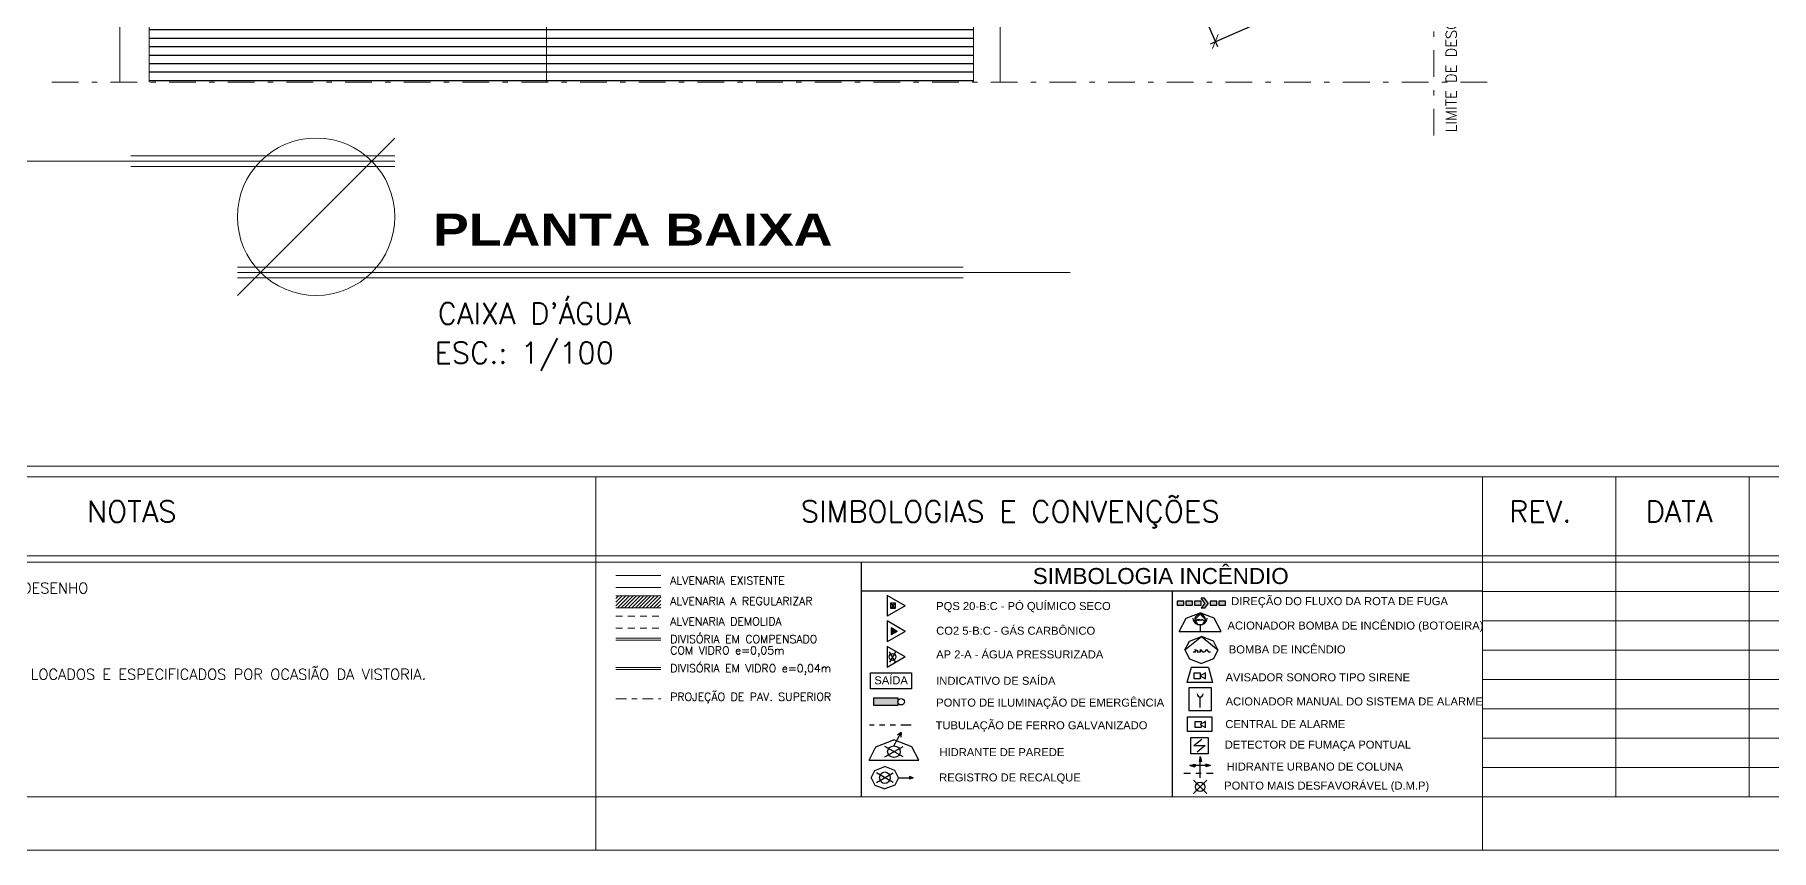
# Model space of a CAD drawing. Header units: millimetres. Extents: x 521 to 1055, y 261 to 520.
# Drawn here: x 688.65 to 721.2, y 261.32 to 276.61 of the extents above; entities that cross this region are included whole.
import ezdxf

# ---------------------------------------------------------------- set-up
doc = ezdxf.new("R2010")
doc.units = ezdxf.units.MM
for name, pattern in [('BORDER', [44.45, 12.7, -6.35, 12.7, -6.35, 0, -6.35]), ('CONTINU', [0]), ('DASHDOT', [1, 0.5, -0.25, 0, -0.25]), ('DASHDOTX2', [2, 1, -0.5, 0, -0.5]), ('DIVIDE2', [15.875, 6.35, -3.175, 0, -3.175, 0, -3.175]), ('HIDDEN', [9.525, 6.35, -3.175])]:
    doc.linetypes.add(name, pattern=pattern)
doc.layers.add('0.1', color=8, linetype='Continuous', lineweight=13)
doc.layers.add('ppci', color=8, linetype='Continuous')
doc.styles.add('80X50', font='romans.shx')
doc.styles.add('ARCHISTUDIOPADRÃO', font='arial.ttf', dxfattribs={"height": 0.02})
doc.styles.add('ROMANS', font='romans')
doc.styles.add('SANSSERIFBOLD', font='sasb____.pfb', dxfattribs={"width": 1.2, "height": 0.6})
doc.styles.get("Standard").update_dxf_attribs({"font": 'romans.shx'})
doc.styles.add('STYLE1', font='sanss___.ttf')
doc.dimstyles.new('Fares Eng - 50', dxfattribs={"dimscale": 2, "dimtxt": 0.085, "dimasz": 0.1, "dimexe": 0.05, "dimexo": 0.05, "dimgap": 0.04, "dimtad": 1, "dimzin": 4, "dimdsep": 46, "dimtxsty": 'ROMANS', "dimblk1": 'OBLIQUE', "dimblk2": 'OBLIQUE', "dimsah": 1, "dimcen": 0.05, "dimdle": 0.05, "dimclrd": 8, "dimclre": 8, "dimclrt": 8, "dimaunit": 1, "dimadec": 0, "dimazin": 0, "dimtfac": 1, "dimtix": 1, "dimtmove": 2, "dimatfit": 0, "dimldrblk": 'OPEN90', "dimfxl": 1, "dimtolj": 1, "dimtzin": 0, "dimarcsym": 0})

# ---------------------------------------------------------------- blocks, each defined once
blk = doc.blocks.new('_OBLIQUE')
at = {"color": 0, "linetype": 'ByBlock'}
blk.add_line((-0.5, -0.5), (0.5, 0.5), dxfattribs=at)
blk = doc.blocks.new('*D2336')
at = {"layer": '0.1', "color": 8, "linetype": 'CONTINU', "lineweight": -2, "transparency": 16777216}
for p, q in [((714.427, 278.473), (714.614, 278.044)), ((710.69, 276.437), (714.666, 278.176)), ((710.634, 276.815), (710.821, 276.385))]:
    blk.add_line(p, q, dxfattribs=at)
at = {"layer": 'DEFPOINTS', "color": 0, "linetype": 'CONTINU', "lineweight": -2, "transparency": 16777216}
for p in [(714.387, 278.565), (714.574, 278.135), (710.594, 276.907)]:
    blk.add_point(p, dxfattribs=at)
at = {"layer": '0.1', "color": 8, "linetype": 'CONTINU', "lineweight": -2, "transparency": 16777216, "xscale": 0.2, "yscale": 0.2, "zscale": 0.2}
for p, rotation in [((714.574, 278.135), 23.61734848958396), ((710.781, 276.477), 203.617348489584)]:
    blk.add_blockref('_OBLIQUE', p, dxfattribs=dict(at, rotation=rotation))
at = {"layer": '0.1', "color": 8, "linetype": 'CONTINU', "transparency": 16777216, "insert": (712.612, 277.457), "char_height": 0.17, "attachment_point": 5, "rotation": 23.6173, "style": 'ROMANS'}
blk.add_mtext('\\A1;4.15', dxfattribs=at)
blk = doc.blocks.new('_Open90')
at = {"color": 0, "linetype": 'ByBlock', "lineweight": -2}
for p, q in [((0, 0), (-1, 0)), ((-0.5, 0.5), (0, 0)), ((0, 0), (-0.5, -0.5))]:
    blk.add_line(p, q, dxfattribs=at)
blk = doc.blocks.new('TITU-2')
at = {"color": 1}
for p, q in [((0.01475, 0.01475), (-0.01475, -0.01475)), ((-0.03471, 0.01043), (-0.05471, 0.01043)), ((0.01475, 0.01143), (-0.03471, 0.01143)), ((0.01475, 0.00943), (-0.03471, 0.00943)), ((-0.01475, -0.00943), (0.1213, -0.00943)), ((-0.01475, -0.01143), (0.1213, -0.01143)), ((0.1413, -0.01043), (0.1213, -0.01043))]:
    blk.add_line(p, q, dxfattribs=at)
at = {"color": 7}
for p, q in [((0.01475, 0.01043), (-0.03471, 0.01043)), ((-0.01475, -0.01043), (0.1213, -0.01043))]:
    blk.add_line(p, q, dxfattribs=at)
at = {"color": 1}
blk.add_circle((0, 0), 0.01475, dxfattribs=at)
at = {"color": 4}
blk.add_text('ESC.:', height=0.004, dxfattribs=at).set_placement((0.02216, -0.02752))
at = {"color": 8, "style": 'SANSSERIFBOLD', "width": 1.2}
blk.add_attdef('FACHADA', (0.0219, -0.0054), '', height=0.006, dxfattribs=at)
at = {"color": 4}
for tag, p in [('FACHADA', (0.0228, -0.02014)), ('0/0', (0.03834, -0.02752))]:
    blk.add_attdef(tag, p, '', height=0.004, dxfattribs=at)

msp = doc.modelspace()

# ---------------------------------------------------------------- hatches: boundary and pattern name
at = {"layer": '0.1', "linetype": 'CONTINU', "lineweight": -2}
h = msp.add_hatch(dxfattribs=at)
h.set_pattern_fill('ANSI31', color=8, scale=0.05, angle=135, style=0)
h.paths.add_polyline_path([(690.79478, 297.53825), (690.79478, 295.76692), (698.24478, 295.85736), (698.24478, 297.53825)])
h.paths.add_polyline_path([(690.79478, 295.76692), (690.79478, 294.47119), (698.24478, 293.62995), (698.24478, 295.85736)])
h.paths.add_polyline_path([(690.79478, 294.47119), (690.79478, 286.53418), (695.37452, 286.60085), (695.91685, 287.15877), (696.45064, 286.61651), (698.24478, 286.64263), (698.24478, 293.62995)])
h.paths.add_polyline_path([(695.46908, 286.48444), (695.26136, 286.48444), (695.37452, 286.60085), (690.79478, 286.53418), (690.79478, 283.94658), (698.24478, 282.97269), (698.24478, 286.48034), (696.36472, 286.48034, -1.00458832)])
h.paths.add_polyline_path([(698.24478, 282.97269), (690.79478, 283.94658), (690.79478, 275.71878), (698.24478, 275.71878)])
h.paths.add_polyline_path([(706.24478, 275.71878), (706.24478, 281.92691), (704.5953, 282.14254), (704.5953, 279.49695), (699.4953, 279.49695), (699.4953, 282.80922), (698.24478, 282.97269), (698.24478, 275.71878)])
h.paths.add_polyline_path([(699.4953, 290.49695), (699.4953, 291.84695), (704.5953, 291.84695), (704.5953, 290.49695), (705.69478, 290.49695), (705.69478, 292.78871), (698.24478, 293.62995), (698.24478, 286.64263), (699.49478, 286.66083), (699.49478, 290.49695)])
h.paths.add_polyline_path([(699.49478, 286.48034), (698.84174, 286.48034), (698.24478, 286.48034), (698.24478, 282.97269), (699.4953, 282.80922), (699.4953, 282.89695), (699.49478, 282.89695)])
h.paths.add_polyline_path([(705.69478, 292.78871), (705.69478, 295.94779), (698.24478, 295.85736), (698.24478, 293.62995)])
h.paths.add_polyline_path([(698.24478, 297.53825), (698.24478, 295.85736), (705.69478, 295.94779), (705.69478, 297.53825)])
h.paths.add_polyline_path([(694.99969, 283.65199), (694.99969, 287.31389), (694.69969, 287.31389), (694.69969, 283.65199)], flags=9)
h.paths.add_polyline_path([(697.50337, 285.23624), (697.50337, 286.10767), (697.80337, 286.10767), (697.80337, 285.23624)], flags=24)
h.paths.add_polyline_path([(695.63696, 283.67103), (695.63696, 284.45675), (695.33696, 284.45675), (695.33696, 283.67103)], flags=24)
h.paths.add_polyline_path([(698.49551, 281.14219), (698.49551, 281.85171), (698.79551, 281.85171), (698.79551, 281.14219)], flags=24)
h.paths.add_polyline_path([(701.52759, 279.37874), (701.52759, 275.71683), (701.82759, 275.71683), (701.82759, 279.37874)], flags=9)
h.paths.add_polyline_path([(700.89032, 279.35969), (700.89032, 278.57397), (701.19032, 278.57397), (701.19032, 279.35969)], flags=24)
h.paths.add_polyline_path([(698.49551, 289.31719), (698.49551, 290.02671), (698.79551, 290.02671), (698.79551, 289.31719)], flags=24)
h.paths.add_polyline_path([(701.68205, 292.6503), (702.39158, 292.6503), (702.39158, 292.3503), (701.68205, 292.3503)], flags=24)
h.paths.add_polyline_path([(701.69054, 293.07076), (702.40006, 293.07076), (702.40006, 292.77076), (701.69054, 292.77076)], flags=24)
h.paths.add_polyline_path([(698.49551, 285.14219), (698.49551, 285.85171), (698.79551, 285.85171), (698.79551, 285.14219)], flags=24)
h.paths.add_polyline_path([(701.52759, 297.10566), (701.52759, 293.44376), (701.82759, 293.44376), (701.82759, 297.10566)], flags=9)
h.paths.add_polyline_path([(700.89032, 296.34816), (700.89032, 295.56244), (701.19032, 295.56244), (701.19032, 296.34816)], flags=9)
h.paths.add_polyline_path([(700.19427, 296.86341), (701.0657, 296.86341), (701.0657, 296.56341), (700.19427, 296.56341)], flags=24)
at = {"layer": '0.1'}
h = msp.add_hatch(dxfattribs=at)
h.set_pattern_fill('ANSI31', color=8, scale=0.015, style=0)
h.set_pattern_definition([(45, (276.183486, -64.24278), (-0.0336759605, 0.0336759605), [])])
h.paths.add_polyline_path([(700.38543, 266.09026), (699.5448, 266.09026), (699.5448, 265.86526), (700.38543, 265.86526)])
at = {"layer": 'ppci', "linetype": 'Continuous'}
h = msp.add_hatch(color=10, dxfattribs=at)
h.paths.add_polyline_path([(710.18894, 265.91254), (710.18894, 265.99185), (710.06549, 265.99185), (710.06549, 265.91254)])
h.paths.add_polyline_path([(710.22742, 265.99185), (710.22742, 265.91254), (710.35087, 265.91254), (710.35087, 265.99185)])
h.paths.add_polyline_path([(710.38934, 265.91254), (710.5128, 265.91254), (710.5128, 265.99185), (710.38934, 265.99185)])
h.paths.add_polyline_path([(710.57968, 266.04341), (710.51461, 266.04341), (710.58343, 265.95219), (710.51461, 265.86098), (710.57968, 265.86098), (710.6485, 265.95219)])
h.paths.add_polyline_path([(710.68365, 265.99185), (710.68365, 265.91254), (710.8071, 265.91254), (710.8071, 265.99185)])
h.paths.add_polyline_path([(710.96903, 265.99185), (710.84557, 265.99185), (710.84557, 265.91254), (710.96903, 265.91254)])
at = {"layer": 'ppci'}
for points in [[(704.81877, 265.42371), (704.70602, 265.4888), (704.70602, 265.35861)], [(704.83076, 264.03368), (704.83076, 264.17617), (704.38223, 264.17617), (704.38223, 264.03368)]]:
    msp.add_hatch(color=10, dxfattribs=at).paths.add_polyline_path(points)
h = msp.add_hatch(color=10, dxfattribs=at)
h.paths.add_polyline_path([(710.49778, 262.9865), (710.52048, 262.9865), (710.49778, 263.07667)])
h.paths.add_polyline_path([(710.49778, 263.07667), (710.47507, 262.9865), (710.49778, 262.9865)])
at = {"layer": 'ppci', "linetype": 'Continuous'}
h = msp.add_hatch(color=10, dxfattribs=at)
h.paths.add_polyline_path([(705.11782, 262.68017), (705.04682, 262.70611), (705.04682, 262.68017)])
h.paths.add_polyline_path([(705.11782, 262.68017), (705.04682, 262.68017), (705.04682, 262.65424)])
at = {"layer": 'ppci'}
h = msp.add_hatch(color=10, dxfattribs=at)
h.paths.add_polyline_path([(710.39429, 262.90959), (710.39429, 262.9323), (710.30412, 262.90959)])
h.paths.add_polyline_path([(710.30412, 262.90959), (710.39429, 262.88689), (710.39429, 262.90959)])
h = msp.add_hatch(color=10, dxfattribs=at)
h.paths.add_polyline_path([(710.60126, 262.90959), (710.60126, 262.9323), (710.69143, 262.90959)])
h.paths.add_polyline_path([(710.69143, 262.90959), (710.60126, 262.88689), (710.60126, 262.90959)])

# ---------------------------------------------------------------- linework, layer by layer
at = {"layer": '0.1', "color": 8, "linetype": 'DASHDOTX2', "ltscale": 0.5}
for p, q in [((714.87314, 274.71878), (714.87314, 298.53825)), ((715.87314, 275.71878), (688.74693, 275.71878))]:
    msp.add_line(p, q, dxfattribs=at)
at = {"layer": '0.1', "color": 8, "linetype": 'CONTINU'}
for p, q in [((690.24478, 275.71878), (690.24478, 297.53825)), ((706.24478, 275.71878), (706.24478, 282.89695)), ((706.74478, 275.71878), (706.74478, 282.89695))]:
    msp.add_line(p, q, dxfattribs=at)
at = {"layer": '0.1', "color": 8}
for p, q in [((690.79478, 297.53825), (690.79478, 275.71878)), ((698.24478, 275.71878), (698.24478, 297.53825)), ((699.16805, 268.32093), (699.16805, 261.32093)), ((715.78805, 268.32093), (715.78805, 261.32093)), ((718.28805, 268.32093), (718.28805, 262.32093)), ((720.78805, 268.32093), (720.78805, 262.32093)), ((682.54805, 266.84093), (732.40805, 266.84093)), ((682.54805, 266.72093), (732.40805, 266.72093)), ((715.78805, 266.17093), (732.40805, 266.17093)), ((715.78805, 265.62093), (765.54805, 265.62093)), ((715.78805, 265.07093), (732.40805, 265.07093)), ((715.78805, 264.52093), (765.54805, 264.52093)), ((715.78805, 263.97093), (732.40805, 263.97093)), ((715.78805, 263.42093), (765.54805, 263.42093)), ((715.78805, 262.87093), (732.40805, 262.87093))]:
    msp.add_line(p, q, dxfattribs=at)
at = {"layer": '0.1', "color": 8, "linetype": 'CONTINU', "lineweight": -2}
for p, q in [((704.15142, 262.32093), (704.15142, 266.72093)), ((715.78805, 266.17879), (704.15142, 266.17879)), ((709.96973, 266.17879), (709.96973, 262.32093))]:
    msp.add_line(p, q, dxfattribs=at)
at = {"layer": '0.1', "color": 7}
for p, q in [((699.5448, 266.47294), (700.38543, 266.47294)), ((699.5448, 266.24794), (700.38543, 266.24794)), ((699.5448, 266.09026), (700.38543, 266.09026)), ((699.5448, 265.86526), (700.38543, 265.86526))]:
    msp.add_line(p, q, dxfattribs=at)
at = {"layer": '0.1', "color": 8, "linetype": 'HIDDEN', "ltscale": 0.02}
for p, q in [((699.5448, 265.70757), (700.38543, 265.70757)), ((699.5448, 265.48257), (700.38543, 265.48257))]:
    msp.add_line(p, q, dxfattribs=at)
at = {"layer": '0.1', "color": 8, "linetype": 'Continuous', "ltscale": 0.02}
for p, q in [((699.5448, 265.2949), (700.38543, 265.2949)), ((699.5448, 265.2574), (700.38543, 265.2574)), ((699.5448, 264.747), (700.38543, 264.747)), ((699.5448, 264.7095), (700.38543, 264.7095))]:
    msp.add_line(p, q, dxfattribs=at)
at = {"layer": '0.1', "color": 8, "linetype": 'DASHDOT', "ltscale": 0.4}
msp.add_line((699.5448, 264.15615), (700.38543, 264.15615), dxfattribs=at)
at = {"layer": '0.1', "color": 8}
for points in [[(782.16805, 345.32093), (655.96365, 345.32093), (655.96365, 261.32093), (782.16805, 261.32093)], [(658.46365, 262.32093), (658.46365, 344.32093), (781.16805, 344.32093), (781.16805, 262.32093)]]:
    msp.add_lwpolyline(points, close=True, dxfattribs=at)
msp.add_lwpolyline([(765.34805, 343.12093, 0.41421356), (764.34805, 344.12093), (659.66365, 344.12093, 0.41421356), (658.66365, 343.12093), (658.66365, 269.52093, 0.41421356), (659.66365, 268.52093), (764.34805, 268.52093, 0.41421356), (765.34805, 269.52093)], format="xyb", close=True, dxfattribs=at)
msp.add_lwpolyline([(658.46365, 268.32093), (781.16805, 268.32093)], dxfattribs=at)
at = {"layer": 'ppci', "color": 10, "linetype": 'Continuous'}
for p, q in [((704.63102, 266.09824), (704.63102, 265.70824)), ((704.96877, 265.90324), (704.63102, 266.09824)), ((710.58343, 265.95219), (710.51461, 266.04341)), ((710.57968, 266.04341), (710.51461, 266.04341)), ((710.58343, 265.95219), (710.51461, 265.86098)), ((710.6485, 265.95219), (710.57968, 266.04341)), ((710.6485, 265.95219), (710.57968, 265.86098)), ((704.96877, 265.90324), (704.63102, 265.70824)), ((704.63102, 265.61871), (704.63102, 265.22871)), ((704.96877, 265.42371), (704.63102, 265.61871)), ((710.10126, 265.42056), (710.23195, 265.67152)), ((710.23195, 265.67152), (710.49453, 265.77369)), ((710.7571, 265.67152), (710.49453, 265.77369)), ((710.57968, 265.86098), (710.51461, 265.86098)), ((710.8878, 265.42056), (710.7571, 265.67152)), ((704.96877, 265.42371), (704.63102, 265.22871)), ((704.70602, 265.4888), (704.70602, 265.35861)), ((704.81877, 265.42371), (704.70602, 265.4888)), ((704.81877, 265.42371), (704.70602, 265.35861)), ((710.10126, 265.42056), (710.8878, 265.42056)), ((710.2942, 265.2419), (710.51879, 265.32929)), ((710.74337, 265.2419), (710.51879, 265.32929)), ((704.63102, 265.13917), (704.63102, 264.74917)), ((704.96877, 264.94417), (704.63102, 265.13917)), ((704.96877, 264.94417), (704.63102, 264.74917)), ((710.20725, 265.07494), (710.2942, 265.2419)), ((710.20725, 265.07494), (710.2942, 264.90798)), ((710.83032, 265.07494), (710.74337, 265.2419)), ((710.83032, 265.07494), (710.74337, 264.90798)), ((710.32857, 264.74781), (710.24829, 264.46393)), ((710.2942, 264.90798), (710.51879, 264.82059)), ((710.64968, 264.74781), (710.32857, 264.74781)), ((710.74337, 264.90798), (710.51879, 264.82059)), ((710.64968, 264.74781), (710.72996, 264.46393)), ((710.72996, 264.46393), (710.24829, 264.46393)), ((710.49678, 263.99451), (710.49678, 264.19489)), ((704.41994, 263.25834), (704.75752, 263.3897)), ((704.75752, 263.27656), (704.89045, 263.52622)), ((705.09509, 263.25834), (704.75752, 263.3897)), ((704.89045, 263.52622), (704.82129, 263.47609)), ((704.89045, 263.52622), (704.88747, 263.44085)), ((710.37832, 263.28222), (710.52717, 263.40414)), ((704.28925, 263.00738), (704.41994, 263.25834)), ((704.28925, 263.00738), (705.22579, 263.00738)), ((704.58705, 263.07029), (704.9281, 263.2672)), ((704.92761, 263.07051), (704.58715, 263.26707)), ((705.22579, 263.00738), (705.09509, 263.25834)), ((710.37832, 263.28222), (710.58941, 263.28222)), ((710.58941, 263.28222), (710.44055, 263.16029)), ((704.32897, 262.68017), (704.4009, 262.81829)), ((704.32897, 262.68017), (704.4009, 262.54205)), ((704.4009, 262.81829), (704.58669, 262.89059)), ((704.43151, 262.5906), (704.74186, 262.76979)), ((704.74141, 262.5908), (704.43159, 262.76968)), ((704.77248, 262.81829), (704.58669, 262.89059)), ((704.84441, 262.68017), (704.77248, 262.81829)), ((704.84441, 262.68017), (704.77248, 262.54205)), ((704.84441, 262.68017), (705.11782, 262.68017)), ((705.11782, 262.68017), (705.04682, 262.70611)), ((705.04682, 262.70611), (705.04682, 262.65424)), ((705.11782, 262.68017), (705.04682, 262.65424)), ((704.4009, 262.54205), (704.58669, 262.46976)), ((704.77248, 262.54205), (704.58669, 262.46976))]:
    msp.add_line(p, q, dxfattribs=at)
at = {"layer": 'ppci', "color": 10}
for p, q in [((704.78243, 265.95662), (704.69796, 265.84987)), ((704.78243, 265.84987), (704.69796, 265.95662)), ((710.49453, 265.74314), (710.39449, 265.64311)), ((710.39449, 265.64311), (710.45285, 265.54307)), ((710.42276, 265.63577), (710.4457, 265.63577)), ((710.4457, 265.63577), (710.4409, 265.65494)), ((710.4409, 265.65494), (710.45875, 265.64434)), ((710.45875, 265.64434), (710.45562, 265.63577)), ((710.45562, 265.63577), (710.48363, 265.63577)), ((710.48363, 265.63577), (710.48363, 265.65494)), ((710.48363, 265.65494), (710.50086, 265.63577)), ((710.59456, 265.64311), (710.49453, 265.74314)), ((710.50086, 265.63577), (710.51857, 265.63577)), ((710.5358, 265.65494), (710.51857, 265.63577)), ((710.5358, 265.65494), (710.55303, 265.63577)), ((710.59456, 265.64311), (710.5362, 265.54307)), ((710.55303, 265.63577), (710.57052, 265.63577)), ((710.20725, 265.07494), (710.51879, 265.32929)), ((710.5362, 265.54307), (710.45285, 265.54307)), ((710.49453, 265.54307), (710.49453, 265.42056)), ((710.51879, 265.32929), (710.83032, 265.07494)), ((704.78464, 264.84946), (704.67525, 265.03893)), ((704.78452, 265.03866), (704.67532, 264.84951)), ((710.3644, 265.04317), (710.41537, 265.04317)), ((710.40471, 265.08576), (710.44439, 265.06219)), ((710.41537, 265.04317), (710.40471, 265.08576)), ((710.44439, 265.06219), (710.43742, 265.04317)), ((710.43742, 265.04317), (710.49967, 265.04317)), ((710.49967, 265.04317), (710.49967, 265.08576)), ((710.49967, 265.08576), (710.53796, 265.04317)), ((710.53796, 265.04317), (710.5773, 265.04317)), ((710.61559, 265.08576), (710.5773, 265.04317)), ((710.61559, 265.08576), (710.65388, 265.04317)), ((710.65388, 265.04317), (710.69275, 265.04317)), ((710.59617, 264.64505), (710.49488, 264.58869)), ((710.59617, 264.53234), (710.59617, 264.64505)), ((710.49488, 264.58869), (710.59617, 264.53234)), ((710.59596, 263.73249), (710.49468, 263.67613)), ((710.49468, 263.67613), (710.59596, 263.61978)), ((710.59596, 263.61978), (710.59596, 263.73249)), ((710.49778, 263.07667), (710.47507, 262.9865)), ((710.52048, 262.9865), (710.47507, 262.9865)), ((710.49778, 262.6785), (710.49778, 263.07667)), ((710.49778, 263.07667), (710.52048, 262.9865)), ((710.30412, 262.90959), (710.39429, 262.9323)), ((710.69143, 262.90959), (710.30412, 262.90959)), ((710.30412, 262.90959), (710.39429, 262.88689)), ((710.39429, 262.9323), (710.39429, 262.88689)), ((710.69143, 262.90959), (710.60126, 262.9323)), ((710.60126, 262.9323), (710.60126, 262.88689)), ((710.69143, 262.90959), (710.60126, 262.88689)), ((710.61854, 262.38471), (710.37046, 262.63279)), ((710.37046, 262.38471), (710.61854, 262.63279))]:
    msp.add_line(p, q, dxfattribs=at)
at = {"layer": 'ppci', "color": 12, "linetype": 'DIVIDE2', "ltscale": 0.03}
msp.add_line((705.07863, 263.66715), (704.29769, 263.66715), dxfattribs=at)
at = {"layer": 'ppci', "color": 10, "linetype": 'DASHDOT', "ltscale": 0.25}
msp.add_line((710.19237, 262.76309), (710.80318, 262.76309), dxfattribs=at)
at = {"layer": 'ppci', "color": 10}
for points in [[(704.69796, 265.95662), (704.78243, 265.95662), (704.78243, 265.84987), (704.69796, 265.84987)], [(710.38209, 264.64505), (710.49488, 264.64505), (710.49488, 264.53234), (710.38209, 264.53234)], [(704.38223, 264.03368), (704.38223, 264.17617), (704.83076, 264.17617), (704.83076, 264.03368)]]:
    msp.add_lwpolyline(points, close=True, dxfattribs=at)
at = {"layer": 'ppci', "color": 10, "linetype": 'Continuous'}
for points in [[(710.18894, 265.99185), (710.06549, 265.99185), (710.06549, 265.91254), (710.18894, 265.91254)], [(710.35087, 265.99185), (710.22742, 265.99185), (710.22742, 265.91254), (710.35087, 265.91254)], [(710.5128, 265.99185), (710.38934, 265.99185), (710.38934, 265.91254), (710.5128, 265.91254)], [(710.8071, 265.99185), (710.68365, 265.99185), (710.68365, 265.91254), (710.8071, 265.91254)], [(710.96903, 265.99185), (710.84557, 265.99185), (710.84557, 265.91254), (710.96903, 265.91254)], [(704.31626, 264.6468), (705.08508, 264.6468), (705.08508, 264.34888), (704.31626, 264.34888)], [(710.28331, 263.93859), (710.71025, 263.93859), (710.71025, 264.36552), (710.28331, 264.36552)], [(710.26167, 263.82483), (710.71643, 263.82483), (710.71643, 263.5485), (710.26167, 263.5485)], [(710.31895, 263.43406), (710.64878, 263.43406), (710.64878, 263.13038), (710.31895, 263.13038)]]:
    msp.add_lwpolyline(points, close=True, dxfattribs=at)
at = {"layer": 'ppci', "color": 10}
msp.add_lwpolyline([(710.51282, 263.66604), (710.51282, 263.61978), (710.40002, 263.61978), (710.40002, 263.73249), (710.51282, 263.73249), (710.51282, 263.68623)], dxfattribs=at)
for centre, radius in [((704.89193, 264.10492), 0.06117), ((710.4945, 262.50875), 0.08771)]:
    msp.add_circle(centre, radius, dxfattribs=at)
for centre, radius, start, end in [((710.48398, 265.67345), 0.12364, 180.814811, 251.768157), ((710.49453, 265.64311), 0.10003, 299.48079, 240.51921), ((710.50508, 265.67345), 0.12364, 288.231843, 359.185189)]:
    msp.add_arc(centre, radius, start, end, dxfattribs=at)
at = {"layer": 'ppci', "color": 10, "linetype": 'Continuous'}
msp.add_arc((710.49678, 264.25057), 0.05569, 180, 0, dxfattribs=at)
at = {"layer": 'ppci', "color": 10}
msp.add_ellipse((704.72996, 264.94416), major_axis=(0, -0.06606), ratio=0.90709532, dxfattribs=at)
at = {"layer": 'ppci', "color": 10, "linetype": 'Continuous'}
for centre, major_axis in [((704.75752, 263.16871), (-0.1189, 0)), ((704.58672, 262.68014), (0, -0.1082))]:
    msp.add_ellipse(centre, major_axis=major_axis, ratio=0.90709532, dxfattribs=at)

# ---------------------------------------------------------------- block references
at = {"layer": '0.1', "color": 8}
ref = msp.add_blockref('TITU-2', (693.92719, 273.19435), dxfattribs=dict(at, xscale=100, yscale=100, zscale=100))
ref.add_attrib('FACHADA', 'PLANTA BAIXA', (696.11719, 272.65435), dxfattribs={"layer": '0', "color": 8, "height": 0.6, "style": 'SANSSERIFBOLD', "width": 1.2})
ref.add_attrib('0/0', '1/100', (697.76148, 270.44225), dxfattribs={"layer": '0', "color": 4, "height": 0.4})
ref.add_attrib('FACHADA', "CAIXA D'ÁGUA", (696.2067, 271.18061), dxfattribs={"layer": '0', "color": 4, "height": 0.4})

# ---------------------------------------------------------------- texts
msp.add_text('LIMITE DE DESCONTINUIDADE', height=0.2, rotation=90, dxfattribs=at).set_placement((715.30143, 274.7761))
for s, height, style, p in [('NOTAS', 0.4, 'ROMANS', (689.63083, 267.47255)), ('SIMBOLOGIAS E CONVENÇÕES', 0.4, 'ROMANS', (703.01005, 267.47255)), ('REV.', 0.4, 'ROMANS', (716.28623, 267.47255)), ('DATA', 0.4, 'ROMANS', (718.84372, 267.47255)), ('- AS COTAS PREVELECEM SOBRE O DESENHO', 0.2, 'ROMANS', (683.44162, 266.1353)), ('ALVENARIA EXISTENTE', 0.15, '80X50', (700.56327, 266.2997)), ('ALVENARIA A REGULARIZAR', 0.15, '80X50', (700.56327, 265.91701)), ('ALVENARIA DEMOLIDA', 0.15, '80X50', (700.56327, 265.53433)), ('DIVISÓRIA EM COMPENSADO', 0.15, '80X50', (700.56327, 265.20451)), ('COM VIDRO e=0,05m', 0.15, '80X50', (700.56327, 264.99283)), ('- OS EXTINTORES DAS LOJAS SERÃO LOCADOS E ESPECIFICADOS POR OCASIÃO DA VISTORIA.', 0.2, 'ROMANS', (683.44162, 264.51863)), ('DIVISÓRIA EM VIDRO e=0,04m', 0.15, '80X50', (700.56327, 264.65661)), ('PROJEÇÃO DE PAV. SUPERIOR', 0.15, '80X50', (700.56327, 264.12301))]:
    msp.add_text(s, height=height, dxfattribs=dict(at, style=style)).set_placement(p)
at = {"layer": 'ppci', "color": 10, "style": 'STYLE1'}
for s, height, p in [('SIMBOLOGIA INCÊNDIO', 0.3, (707.35884, 266.31127)), ('PQS 20-B:C - PÓ QUÍMICO SECO', 0.15, (705.54868, 265.82322)), ('DIREÇÃO DO FLUXO DA ROTA DE FUGA', 0.15, (711.07671, 265.91486)), ('CO2 5-B:C - GÁS CARBÔNICO', 0.15, (705.54868, 265.36056)), ('AP 2-A - ÁGUA PRESSURIZADA', 0.15, (705.54868, 264.91707)), ('INDICATIVO DE SAÍDA', 0.15, (705.54868, 264.422)), ('PONTO DE ILUMINAÇÃO DE EMERGÊNCIA', 0.15, (705.54868, 264.01376)), ('TUBULAÇÃO DE FERRO GALVANIZADO', 0.15, (705.53745, 263.58825)), ('HIDRANTE DE PAREDE', 0.15, (705.61038, 263.08483)), ('REGISTRO DE RECALQUE', 0.15, (705.60388, 262.61082))]:
    msp.add_text(s, height=height, dxfattribs=at).set_placement(p)
at = {"layer": 'ppci', "color": 10, "linetype": 'BORDER', "style": 'ARCHISTUDIOPADRÃO'}
for s, height, p in [('ACIONADOR BOMBA DE INCÊNDIO (BOTOEIRA)', 0.15, (711.00861, 265.45773)), ('BOMBA DE INCÊNDIO', 0.15, (711.03298, 265.01001)), ('SAÍDA', 0.15, (704.38886, 264.43138)), ('AVISADOR SONORO TIPO SIRENE', 0.15, (710.97197, 264.48741)), ('ACIONADOR MANUAL DO SISTEMA DE ALARME', 0.15, (710.97404, 264.03491)), ('CENTRAL DE ALARME', 0.15, (710.96859, 263.61066)), ('DETECTOR DE FUMAÇA PONTUAL', 0.15, (710.95741, 263.226)), ('HIDRANTE URBANO DE COLUNA', 0.1500375, (710.99164, 262.81486)), ('PONTO MAIS DESFAVORÁVEL (D.M.P)', 0.1500375, (710.94649, 262.45798))]:
    msp.add_text(s, height=height, dxfattribs=at).set_placement(p)

# ---------------------------------------------------------------- dimensions: what is measured, and where the dimension line sits
at = {"layer": '0.1', "color": 8, "linetype": 'CONTINU'}
dim = msp.add_aligned_dim(p1=(710.59357, 276.90662), p2=(714.38651, 278.56509), distance=-0.46887, text='4.15', dimstyle='Fares Eng - 50', dxfattribs=at)
dim.commit()
dim.dimension.update_dxf_attribs({"geometry": '*D2336', "text_midpoint": (712.61178, 277.45743)})

doc.saveas('drawing.dxf')
